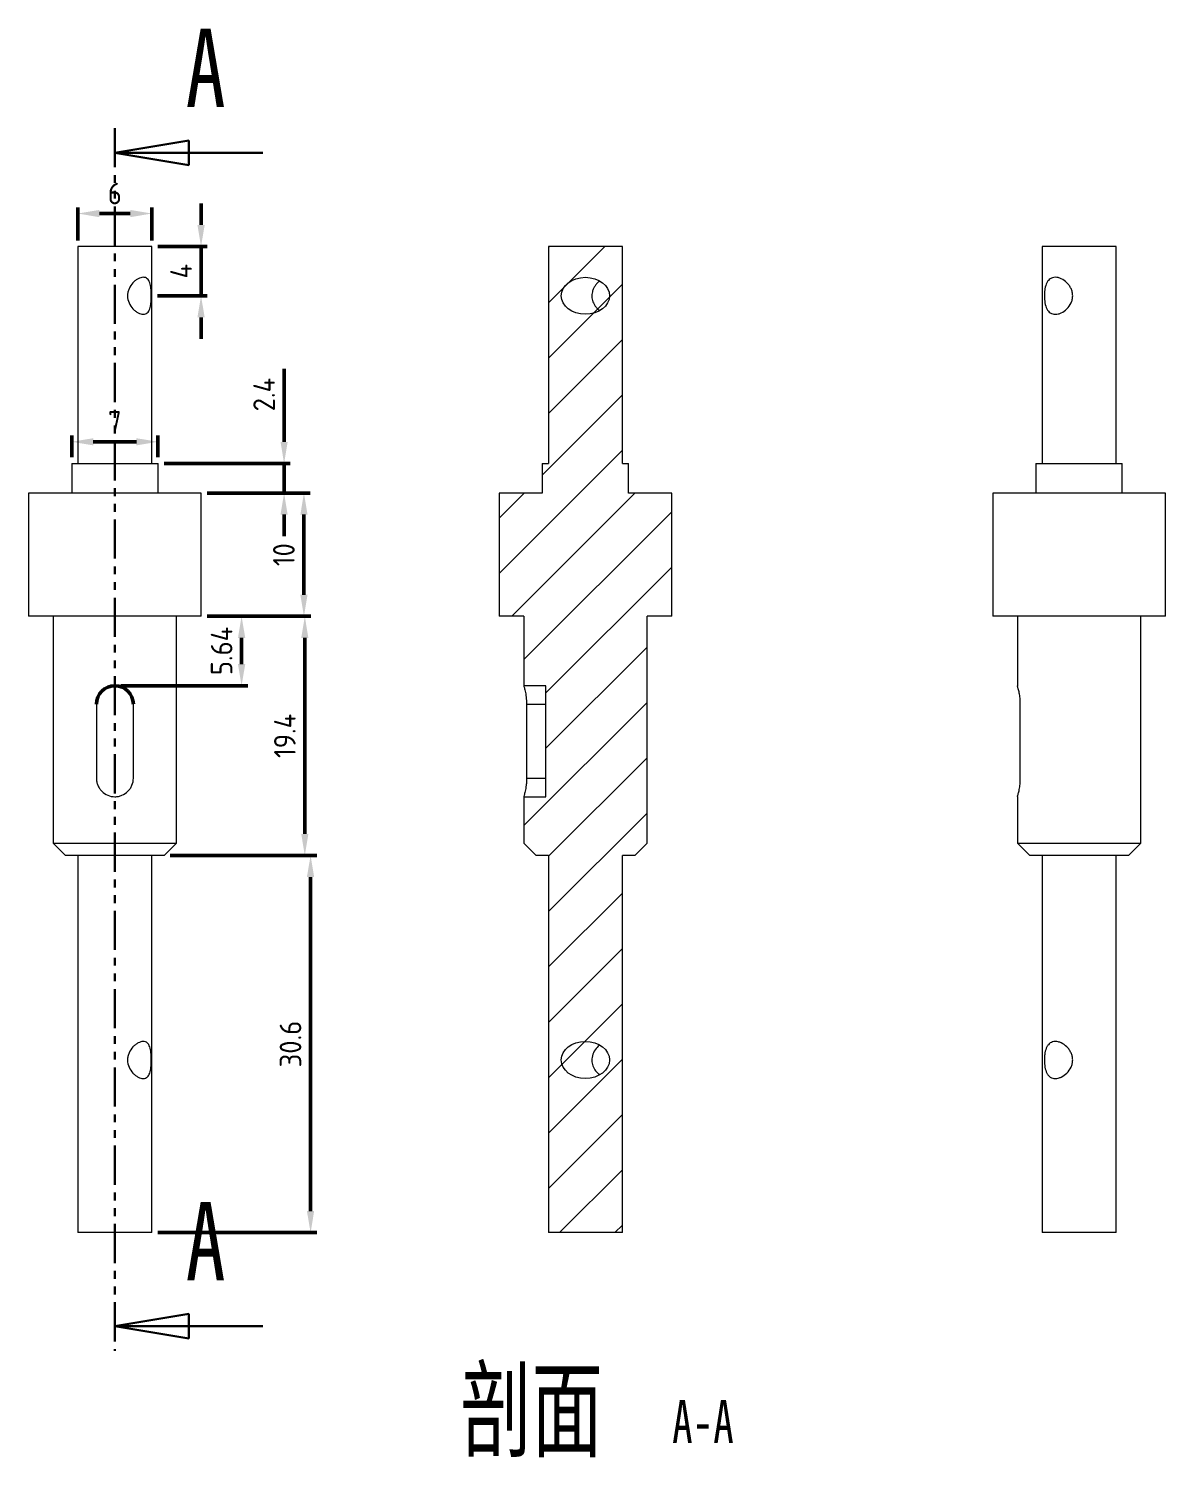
# Model space of a CAD drawing. Header units: millimetres. Extents: x 538 to 2406, y -113 to 359.
# Drawn here: x 2058.9 to 2151.1, y 243.5 to 359.4 of the extents above; entities that cross this region are included whole.
import ezdxf

# ---------------------------------------------------------------- set-up
doc = ezdxf.new("R2010")
doc.units = ezdxf.units.MM
doc.header["$LTSCALE"] = 0.5
doc.header["$PDSIZE"] = -5
doc.linetypes.add('PHANTOM', pattern=[12.7, 6.35, -1.27, 1.27, -1.27, 1.27, -1.27])
doc.layers.get('0').update_dxf_attribs({"lineweight": 50})
doc.layers.add('粗实线层', color=7, linetype='Continuous', lineweight=50)
doc.styles.add('SLDTEXTSTYLE0', font='TXT', dxfattribs={"width": 0.7})
doc.styles.add('SLDTEXTSTYLE1', font='TXT', dxfattribs={"width": 0.75})
doc.styles.add('SLDTEXTSTYLE3', font='TXT', dxfattribs={"width": 0.7})
doc.styles.get("Standard").update_dxf_attribs({"font": 'isocp.shx', "bigfont": 'gbcbig.shx'})
doc.dimstyles.new('AM_ISO$0', dxfattribs={"dimscale": 0.5, "dimtxt": 3.5, "dimasz": 3.5, "dimexe": 1, "dimexo": 1, "dimgap": 1.5, "dimtad": 1, "dimdsep": 46, "dimtxsty": 'Standard', "dimcen": 0, "dimclrd": 256, "dimclre": 256, "dimclrt": 2, "dimadec": 0, "dimazin": 2, "dimtp": 0.1, "dimtm": 0.1, "dimtfac": 0.71, "dimtdec": 3, "dimtmove": 0, "dimatfit": 3, "dimfxl": 1, "dimlwd": -1, "dimlwe": -1, "dimarcsym": 1})

# ---------------------------------------------------------------- blocks, each defined once
blk = doc.blocks.new('_Closed')
at = {"color": 0, "linetype": 'ByBlock', "lineweight": -2}
for p, q in [((-1, 0.167), (0, 0)), ((-1, 0.167), (-1, -0.167)), ((0, 0), (-1, -0.167)), ((0, 0), (-1, 0))]:
    blk.add_line(p, q, dxfattribs=at)
blk = doc.blocks.new('SW_NOTE_2')
at = {"color": 0, "linetype": 'Continuous', "lineweight": 0, "attachment_point": 2}
for s, insert, char_height, style in [('剖面', (8.33, 8.19), 6.35, 'SLDTEXTSTYLE0'), ('A-A', (22.23, 5.8), 3.5, 'SLDTEXTSTYLE3')]:
    blk.add_mtext(s, dxfattribs=dict(at, insert=insert, char_height=char_height, style=style))
blk = doc.blocks.new('*D231')
at = {"layer": 'Defpoints', "color": 0, "lineweight": 50, "transparency": 16777216}
for p in [(2072.89, 321.73), (2072.89, 311.73), (2081.23, 311.73)]:
    blk.add_point(p, dxfattribs=at)
at = {"layer": '粗实线层', "linetype": 'ByBlock', "transparency": 16777216}
for p, q in [((2073.39, 321.73), (2081.73, 321.73)), ((2081.23, 319.98), (2081.23, 313.48)), ((2073.39, 311.73), (2081.73, 311.73))]:
    blk.add_line(p, q, dxfattribs=at)
at = {"layer": '粗实线层', "lineweight": 50, "transparency": 16777216}
for points in [[(2080.94, 319.98), (2081.52, 319.98), (2081.23, 321.73)], [(2080.94, 313.48), (2081.52, 313.48), (2081.23, 311.73)]]:
    blk.add_solid(points, dxfattribs=at)
at = {"layer": '粗实线层', "color": 2, "lineweight": 50, "transparency": 16777216, "insert": (2079.6, 316.73), "char_height": 1.75, "attachment_point": 5, "rotation": 90}
blk.add_mtext('10', dxfattribs=at)
blk = doc.blocks.new('*D232')
at = {"layer": 'Defpoints', "color": 0, "lineweight": 50, "transparency": 16777216}
for p in [(2072.89, 311.73), (2069.89, 292.33), (2081.3, 292.33)]:
    blk.add_point(p, dxfattribs=at)
at = {"layer": '粗实线层', "linetype": 'ByBlock', "transparency": 16777216}
for p, q in [((2073.39, 311.73), (2081.8, 311.73)), ((2081.3, 309.98), (2081.3, 294.08)), ((2070.39, 292.33), (2081.8, 292.33))]:
    blk.add_line(p, q, dxfattribs=at)
at = {"layer": '粗实线层', "lineweight": 50, "transparency": 16777216}
for points in [[(2081.01, 309.98), (2081.59, 309.98), (2081.3, 311.73)], [(2081.01, 294.08), (2081.59, 294.08), (2081.3, 292.33)]]:
    blk.add_solid(points, dxfattribs=at)
at = {"layer": '粗实线层', "color": 2, "lineweight": 50, "transparency": 16777216, "insert": (2079.68, 302.03), "char_height": 1.75, "attachment_point": 5, "rotation": 90}
blk.add_mtext('19.4', dxfattribs=at)
blk = doc.blocks.new('*D233')
at = {"layer": 'Defpoints', "color": 0, "lineweight": 50, "transparency": 16777216}
for p in [(2069.39, 324.13), (2072.89, 321.73), (2079.62, 321.73)]:
    blk.add_point(p, dxfattribs=at)
at = {"layer": '粗实线层', "linetype": 'ByBlock', "transparency": 16777216}
for p, q in [((2079.62, 325.88), (2079.62, 331.8)), ((2069.89, 324.13), (2080.12, 324.13)), ((2079.62, 321.73), (2079.62, 324.13)), ((2073.39, 321.73), (2080.12, 321.73)), ((2079.62, 319.98), (2079.62, 318.23))]:
    blk.add_line(p, q, dxfattribs=at)
at = {"layer": '粗实线层', "lineweight": 50, "transparency": 16777216}
for points in [[(2079.33, 325.88), (2079.91, 325.88), (2079.62, 324.13)], [(2079.33, 319.98), (2079.91, 319.98), (2079.62, 321.73)]]:
    blk.add_solid(points, dxfattribs=at)
at = {"layer": '粗实线层', "color": 2, "lineweight": 50, "transparency": 16777216, "insert": (2078, 329.72), "char_height": 1.75, "attachment_point": 5, "rotation": 90}
blk.add_mtext('2.4', dxfattribs=at)
blk = doc.blocks.new('*D234')
at = {"layer": 'Defpoints', "color": 0, "lineweight": 50, "transparency": 16777216}
for p in [(2072.89, 311.73), (2076.17, 311.73), (2065.89, 306.1)]:
    blk.add_point(p, dxfattribs=at)
at = {"layer": '粗实线层', "linetype": 'ByBlock', "transparency": 16777216}
for p, q in [((2073.39, 311.73), (2076.67, 311.73)), ((2076.17, 307.85), (2076.17, 309.98)), ((2066.39, 306.1), (2076.67, 306.1))]:
    blk.add_line(p, q, dxfattribs=at)
at = {"layer": '粗实线层', "lineweight": 50, "transparency": 16777216}
for points in [[(2075.88, 309.98), (2076.47, 309.98), (2076.17, 311.73)], [(2075.88, 307.85), (2076.47, 307.85), (2076.17, 306.1)]]:
    blk.add_solid(points, dxfattribs=at)
at = {"layer": '粗实线层', "color": 2, "lineweight": 50, "transparency": 16777216, "insert": (2074.55, 308.92), "char_height": 1.75, "attachment_point": 5, "rotation": 90}
blk.add_mtext('5.64', dxfattribs=at)
blk = doc.blocks.new('*D235')
at = {"layer": 'Defpoints', "color": 0, "lineweight": 50, "transparency": 16777216}
for p in [(2062.89, 344.41), (2062.89, 341.73), (2068.89, 341.73)]:
    blk.add_point(p, dxfattribs=at)
at = {"layer": '粗实线层', "linetype": 'ByBlock', "transparency": 16777216}
for p, q in [((2062.89, 342.23), (2062.89, 344.91)), ((2067.14, 344.41), (2064.64, 344.41)), ((2068.89, 342.23), (2068.89, 344.91))]:
    blk.add_line(p, q, dxfattribs=at)
at = {"layer": '粗实线层', "lineweight": 50, "transparency": 16777216}
for points in [[(2064.64, 344.7), (2064.64, 344.11), (2062.89, 344.41)], [(2067.14, 344.7), (2067.14, 344.11), (2068.89, 344.41)]]:
    blk.add_solid(points, dxfattribs=at)
at = {"layer": '粗实线层', "color": 2, "lineweight": 50, "transparency": 16777216, "insert": (2065.89, 346.03), "char_height": 1.75, "attachment_point": 5}
blk.add_mtext('6', dxfattribs=at)
blk = doc.blocks.new('*D236')
at = {"layer": 'Defpoints', "color": 0, "lineweight": 50, "transparency": 16777216}
for p in [(2069.89, 292.33), (2068.89, 261.73), (2081.77, 261.73)]:
    blk.add_point(p, dxfattribs=at)
at = {"layer": '粗实线层', "linetype": 'ByBlock', "transparency": 16777216}
for p, q in [((2070.39, 292.33), (2082.27, 292.33)), ((2081.77, 290.58), (2081.77, 263.48)), ((2069.39, 261.73), (2082.27, 261.73))]:
    blk.add_line(p, q, dxfattribs=at)
at = {"layer": '粗实线层', "lineweight": 50, "transparency": 16777216}
for points in [[(2081.47, 290.58), (2082.06, 290.58), (2081.77, 292.33)], [(2081.47, 263.48), (2082.06, 263.48), (2081.77, 261.73)]]:
    blk.add_solid(points, dxfattribs=at)
at = {"layer": '粗实线层', "color": 2, "lineweight": 50, "transparency": 16777216, "insert": (2080.14, 277.03), "char_height": 1.75, "attachment_point": 5, "rotation": 90}
blk.add_mtext('30.6', dxfattribs=at)
blk = doc.blocks.new('*D239')
at = {"layer": 'Defpoints', "color": 0, "lineweight": 50, "transparency": 16777216}
for p in [(2068.89, 341.73), (2068.85, 337.73), (2072.88, 337.73)]:
    blk.add_point(p, dxfattribs=at)
at = {"layer": '粗实线层', "linetype": 'ByBlock', "transparency": 16777216}
for p, q in [((2072.88, 343.48), (2072.88, 345.23)), ((2069.39, 341.73), (2073.38, 341.73)), ((2072.88, 341.73), (2072.88, 337.73)), ((2069.35, 337.73), (2073.38, 337.73)), ((2072.88, 335.98), (2072.88, 334.23))]:
    blk.add_line(p, q, dxfattribs=at)
at = {"layer": '粗实线层', "lineweight": 50, "transparency": 16777216}
for points in [[(2072.59, 343.48), (2073.18, 343.48), (2072.88, 341.73)], [(2072.59, 335.98), (2073.18, 335.98), (2072.88, 337.73)]]:
    blk.add_solid(points, dxfattribs=at)
at = {"layer": '粗实线层', "color": 2, "lineweight": 50, "transparency": 16777216, "insert": (2071.26, 339.73), "char_height": 1.75, "attachment_point": 5, "rotation": 90}
blk.add_mtext('4', dxfattribs=at)
blk = doc.blocks.new('*D240')
at = {"layer": 'Defpoints', "color": 0, "lineweight": 50, "transparency": 16777216}
for p in [(2069.39, 325.89), (2062.39, 324.13), (2069.39, 324.13)]:
    blk.add_point(p, dxfattribs=at)
at = {"layer": '粗实线层', "linetype": 'ByBlock', "transparency": 16777216}
for p, q in [((2062.39, 324.63), (2062.39, 326.39)), ((2064.14, 325.89), (2067.64, 325.89)), ((2069.39, 324.63), (2069.39, 326.39))]:
    blk.add_line(p, q, dxfattribs=at)
at = {"layer": '粗实线层', "lineweight": 50, "transparency": 16777216}
for points in [[(2064.14, 326.18), (2064.14, 325.6), (2062.39, 325.89)], [(2067.64, 326.18), (2067.64, 325.6), (2069.39, 325.89)]]:
    blk.add_solid(points, dxfattribs=at)
at = {"layer": '粗实线层', "color": 2, "lineweight": 50, "transparency": 16777216, "insert": (2065.89, 327.51), "char_height": 1.75, "attachment_point": 5}
blk.add_mtext('7', dxfattribs=at)

msp = doc.modelspace()

# ---------------------------------------------------------------- hatches: boundary and pattern name
at = {"linetype": 'Continuous', "lineweight": 0}
h = msp.add_hatch(dxfattribs=at)
h.set_pattern_fill('ANSI31', style=0)
h.set_pattern_definition([(45, (2030.9374, 69.474), (-2.245064, 2.245064), [])])
h.paths.add_polyline_path([(2107.5589, 324.1349), (2107.0589, 324.1349), (2107.0589, 341.7349), (2101.0589, 341.7349), (2101.0589, 324.1349), (2100.5589, 324.1349), (2100.5589, 321.7349), (2097.0589, 321.7349), (2097.0589, 311.7349), (2099.0589, 311.7349), (2099.0589, 306.0958), (2100.8589, 306.0958), (2100.8589, 297.0958), (2099.0589, 297.0958), (2099.0589, 293.3349), (2100.0589, 292.3349), (2101.0589, 292.3349), (2101.0589, 261.7349), (2107.0589, 261.7349), (2107.0589, 292.3349), (2108.0589, 292.3349), (2109.0589, 293.3349), (2109.0589, 311.7349), (2111.0589, 311.7349), (2111.0589, 321.7349), (2107.5589, 321.7349)], flags=0)
edge = h.paths.add_edge_path(flags=0)
edge.add_ellipse((2104.0589, 337.7349), major_axis=(1.9593, 0), ratio=0.76559835, start_angle=360, end_angle=360, ccw=False)
edge = h.paths.add_edge_path(flags=0)
edge.add_ellipse((2104.0589, 275.7349), major_axis=(1.9593, 0), ratio=0.76559835, start_angle=360, end_angle=360, ccw=False)

# ---------------------------------------------------------------- linework, layer by layer
at = {"color": 7, "linetype": 'PHANTOM', "lineweight": 30}
msp.add_line((2065.8935, 351.3349), (2065.8935, 252.1349), dxfattribs=at)
at = {"color": 7, "linetype": 'Continuous', "lineweight": 30}
for p, q in [((2077.8935, 349.3349), (2065.8935, 349.3349)), ((2077.8935, 254.1349), (2065.8935, 254.1349))]:
    msp.add_line(p, q, dxfattribs=at)
at = {"color": 7, "linetype": 'Continuous', "lineweight": 15}
for p, q in [((2062.8935, 341.7349), (2062.8935, 324.1349)), ((2068.8935, 341.7349), (2062.8935, 341.7349)), ((2068.8935, 324.1349), (2068.8935, 341.7349)), ((2101.0589, 341.7349), (2101.0589, 324.1349)), ((2107.0589, 341.7349), (2101.0589, 341.7349)), ((2107.0589, 324.1349), (2107.0589, 341.7349)), ((2141.1092, 341.7349), (2141.1092, 324.1349)), ((2144.1092, 341.7349), (2141.1092, 341.7349)), ((2147.1092, 341.7349), (2144.1092, 341.7349)), ((2147.1092, 324.1349), (2147.1092, 341.7349)), ((2062.3935, 324.1349), (2062.3935, 321.7349)), ((2062.3935, 324.1349), (2069.3935, 324.1349)), ((2069.3935, 321.7349), (2069.3935, 324.1349)), ((2100.5589, 324.1349), (2100.5589, 321.7349)), ((2100.5589, 324.1349), (2101.0589, 324.1349)), ((2107.0589, 324.1349), (2107.5589, 324.1349)), ((2107.5589, 321.7349), (2107.5589, 324.1349)), ((2140.6092, 324.1349), (2140.6092, 321.7349)), ((2140.6092, 324.1349), (2147.6092, 324.1349)), ((2147.6092, 321.7349), (2147.6092, 324.1349)), ((2058.8935, 321.7349), (2058.8935, 311.7349)), ((2072.8935, 321.7349), (2058.8935, 321.7349)), ((2072.8935, 311.7349), (2072.8935, 321.7349)), ((2097.0589, 321.7349), (2097.0589, 311.7349)), ((2100.5589, 321.7349), (2097.0589, 321.7349)), ((2111.0589, 321.7349), (2107.5589, 321.7349)), ((2111.0589, 311.7349), (2111.0589, 321.7349)), ((2137.1092, 321.7349), (2137.1092, 311.7349)), ((2144.1092, 321.7349), (2137.1092, 321.7349)), ((2151.1092, 321.7349), (2144.1092, 321.7349)), ((2151.1092, 311.7349), (2151.1092, 321.7349)), ((2072.8935, 311.7349), (2058.8935, 311.7349)), ((2060.8935, 311.7349), (2060.8935, 293.3349)), ((2070.8935, 293.3349), (2070.8935, 311.7349)), ((2099.0589, 311.7349), (2097.0589, 311.7349)), ((2099.0589, 311.7349), (2099.0589, 306.0958)), ((2109.0589, 293.3349), (2109.0589, 311.7349)), ((2111.0589, 311.7349), (2109.0589, 311.7349)), ((2144.1092, 311.7349), (2137.1092, 311.7349)), ((2139.1092, 311.7349), (2139.1092, 306.0788)), ((2151.1092, 311.7349), (2144.1092, 311.7349)), ((2149.1092, 293.3349), (2149.1092, 311.7349)), ((2100.8589, 306.0958), (2099.0589, 306.0958)), ((2100.8589, 297.0958), (2100.8589, 306.0958)), ((2064.3935, 304.5958), (2064.3935, 298.5958)), ((2067.3935, 298.5958), (2067.3935, 304.5958)), ((2099.2892, 304.5958), (2099.2892, 298.5958)), ((2099.2892, 304.5958), (2100.8589, 304.5958)), ((2139.3395, 298.5958), (2139.3395, 304.5958)), ((2099.2892, 298.5958), (2100.8589, 298.5958)), ((2099.0589, 297.0958), (2099.0589, 293.3349)), ((2099.0589, 297.0958), (2100.8589, 297.0958)), ((2139.1092, 297.1128), (2139.1092, 293.3349)), ((2060.8935, 293.3349), (2061.8935, 292.3349)), ((2060.8935, 293.3349), (2070.8935, 293.3349)), ((2069.8935, 292.3349), (2070.8935, 293.3349)), ((2100.0589, 292.3349), (2099.0589, 293.3349)), ((2109.0589, 293.3349), (2108.0589, 292.3349)), ((2139.1092, 293.3349), (2140.1092, 292.3349)), ((2139.1092, 293.3349), (2144.1092, 293.3349)), ((2144.1092, 293.3349), (2149.1092, 293.3349)), ((2148.1092, 292.3349), (2149.1092, 293.3349)), ((2069.8935, 292.3349), (2061.8935, 292.3349)), ((2062.8935, 292.3349), (2062.8935, 261.7349)), ((2068.8935, 261.7349), (2068.8935, 292.3349)), ((2101.0589, 292.3349), (2100.0589, 292.3349)), ((2101.0589, 292.3349), (2101.0589, 261.7349)), ((2108.0589, 292.3349), (2107.0589, 292.3349)), ((2107.0589, 261.7349), (2107.0589, 292.3349)), ((2144.1092, 292.3349), (2140.1092, 292.3349)), ((2141.1092, 292.3349), (2141.1092, 261.7349)), ((2148.1092, 292.3349), (2144.1092, 292.3349)), ((2147.1092, 261.7349), (2147.1092, 292.3349)), ((2068.8935, 261.7349), (2062.8935, 261.7349)), ((2107.0589, 261.7349), (2101.0589, 261.7349)), ((2144.1092, 261.7349), (2141.1092, 261.7349)), ((2147.1092, 261.7349), (2144.1092, 261.7349))]:
    msp.add_line(p, q, dxfattribs=at)
for centre in [(2104.0589, 337.7349), (2104.0589, 275.7349)]:
    msp.add_ellipse(centre, major_axis=(1.9593, 0), ratio=0.76559835, dxfattribs=at)
for points, knots in [([(2068.8475, 337.7349), (2068.8475, 337.634), (2068.8455, 337.5352), (2068.8372, 337.3415), (2068.8307, 337.2456), (2068.8029, 336.9749), (2068.7727, 336.8114), (2068.6767, 336.5394), (2068.6096, 336.4282), (2068.4768, 336.3146), (2068.4261, 336.2847), (2068.3159, 336.2452), (2068.2564, 336.2351), (2068.0639, 336.2345), (2067.9197, 336.2748), (2067.7028, 336.389), (2067.6314, 336.4352), (2067.4918, 336.5435), (2067.4234, 336.6059), (2067.233, 336.8099), (2067.121, 336.9737), (2066.964, 337.332), (2066.9182, 337.532), (2066.9173, 337.8301), (2066.928, 337.9314), (2066.9698, 338.126), (2067.0005, 338.2202), (2067.1192, 338.4939), (2067.2305, 338.6567), (2067.421, 338.8617), (2067.488, 338.923), (2067.6276, 339.032), (2067.7002, 339.0792), (2067.9148, 339.193), (2068.06, 339.2345), (2068.2521, 339.2351), (2068.3132, 339.2253), (2068.4242, 339.1861), (2068.474, 339.1572), (2068.6087, 339.0432), (2068.6757, 338.9327), (2068.7485, 338.727), (2068.768, 338.6527), (2068.7997, 338.4924), (2068.8121, 338.4053), (2068.8307, 338.2251), (2068.837, 338.1317), (2068.8455, 337.9372), (2068.8475, 337.8358), (2068.8475, 337.7349)], [0, 0, 0, 0, 0.03125, 0.03125, 0.0625, 0.0625, 0.125, 0.125, 0.1875, 0.1875, 0.21875, 0.21875, 0.25, 0.25, 0.3125, 0.3125, 0.34375, 0.34375, 0.375, 0.375, 0.4375, 0.4375, 0.5, 0.5, 0.53125, 0.53125, 0.5625, 0.5625, 0.625, 0.625, 0.65625, 0.65625, 0.6875, 0.6875, 0.75, 0.75, 0.78125, 0.78125, 0.8125, 0.8125, 0.875, 0.875, 0.90625, 0.90625, 0.9375, 0.9375, 0.96875, 0.96875, 1, 1, 1, 1]), ([(2105.2122, 338.9337), (2105.2034, 338.9276), (2105.1301, 338.8769), (2105.004, 338.7519), (2104.8424, 338.5566), (2104.7092, 338.3268), (2104.619, 338.0804), (2104.5771, 337.8252), (2104.5833, 337.5853), (2104.6303, 337.3574), (2104.7096, 337.1477), (2104.8209, 336.9479), (2104.9653, 336.7603), (2105.0977, 336.6213), (2105.1872, 336.5572), (2105.2108, 336.5403)], [0, 0, 0, 0, 0.01203983, 0.10050761, 0.19124019, 0.28493316, 0.38179279, 0.46786605, 0.55709151, 0.63410784, 0.71318477, 0.79395246, 0.87657594, 0.96736695, 1, 1, 1, 1]), ([(2143.5862, 337.7349), (2143.5862, 337.634), (2143.5747, 337.5352), (2143.5306, 337.3415), (2143.4975, 337.2456), (2143.3728, 336.9749), (2143.254, 336.8114), (2142.9801, 336.5394), (2142.8222, 336.4282), (2142.5811, 336.3146), (2142.4982, 336.2847), (2142.3368, 336.2452), (2142.2581, 336.2351), (2142.0286, 336.2345), (2141.8891, 336.2748), (2141.7144, 336.389), (2141.6624, 336.4352), (2141.569, 336.5435), (2141.5276, 336.6059), (2141.4209, 336.8099), (2141.3705, 336.9737), (2141.3054, 337.332), (2141.2896, 337.532), (2141.2893, 337.8301), (2141.2931, 337.9314), (2141.3088, 338.126), (2141.3206, 338.2202), (2141.3697, 338.4939), (2141.4196, 338.6567), (2141.5262, 338.8617), (2141.5666, 338.923), (2141.6597, 339.032), (2141.7125, 339.0792), (2141.8848, 339.193), (2142.0246, 339.2345), (2142.2526, 339.2351), (2142.333, 339.2253), (2142.4952, 339.1861), (2142.5765, 339.1572), (2142.8201, 339.0432), (2142.9777, 338.9327), (2143.1851, 338.727), (2143.2486, 338.6527), (2143.3629, 338.4924), (2143.414, 338.4053), (2143.4971, 338.2251), (2143.5297, 338.1317), (2143.5743, 337.9372), (2143.5862, 337.8358), (2143.5862, 337.7349)], [0, 0, 0, 0, 0.03125, 0.03125, 0.0625, 0.0625, 0.125, 0.125, 0.1875, 0.1875, 0.21875, 0.21875, 0.25, 0.25, 0.3125, 0.3125, 0.34375, 0.34375, 0.375, 0.375, 0.4375, 0.4375, 0.5, 0.5, 0.53125, 0.53125, 0.5625, 0.5625, 0.625, 0.625, 0.65625, 0.65625, 0.6875, 0.6875, 0.75, 0.75, 0.78125, 0.78125, 0.8125, 0.8125, 0.875, 0.875, 0.90625, 0.90625, 0.9375, 0.9375, 0.96875, 0.96875, 1, 1, 1, 1]), ([(2099.0589, 306.0958), (2099.0589, 306.0958), (2099.0619, 306.0859), (2099.0733, 306.0473), (2099.0816, 306.0187), (2099.1133, 305.9051), (2099.1427, 305.7946), (2099.1877, 305.5871), (2099.2026, 305.5121), (2099.2305, 305.3502), (2099.2436, 305.2625), (2099.2761, 304.9917), (2099.2892, 304.7951), (2099.2892, 304.5958)], [0, 0, 0, 0, 0.125, 0.125, 0.25, 0.25, 0.5, 0.5, 0.625, 0.625, 0.75, 0.75, 1, 1, 1, 1]), ([(2139.3395, 304.5958), (2139.3344, 304.7601), (2139.3242, 305.0886), (2139.2533, 305.5299), (2139.175, 305.87), (2139.1161, 306.073), (2139.1148, 306.0771), (2139.1142, 306.0788)], [0, 0, 0, 0, 0.20818706, 0.41614129, 0.63007449, 0.84834155, 1, 1, 1, 1]), ([(2064.3935, 298.5958), (2064.3935, 298.4961), (2064.4033, 298.3982), (2064.4417, 298.2058), (2064.4708, 298.1102), (2064.5463, 297.9289), (2064.5923, 297.843), (2064.7011, 297.6804), (2064.764, 297.604), (2064.9702, 297.3977), (2065.1365, 297.2862), (2065.497, 297.136), (2065.6951, 297.096), (2065.9904, 297.0957), (2066.0905, 297.1056), (2066.2833, 297.144), (2066.3771, 297.1725), (2066.6506, 297.286), (2066.8153, 297.3964), (2067.023, 297.604), (2067.0847, 297.6791), (2067.1933, 297.841), (2067.2405, 297.9287), (2067.3534, 298.1997), (2067.3935, 298.3964), (2067.3935, 298.5958)], [0, 0, 0, 0, 0.0625, 0.0625, 0.125, 0.125, 0.1875, 0.1875, 0.25, 0.25, 0.375, 0.375, 0.5, 0.5, 0.5625, 0.5625, 0.625, 0.625, 0.75, 0.75, 0.8125, 0.8125, 0.875, 0.875, 1, 1, 1, 1]), ([(2099.2892, 298.5958), (2099.2892, 298.496), (2099.286, 298.3981), (2099.2742, 298.2055), (2099.2653, 298.1099), (2099.2436, 297.9285), (2099.2307, 297.8426), (2099.2027, 297.68), (2099.1875, 297.6034), (2099.1427, 297.3972), (2099.113, 297.2857), (2099.0712, 297.1357), (2099.0589, 297.0958), (2099.0589, 297.0958)], [0, 0, 0, 0, 0.125, 0.125, 0.25, 0.25, 0.375, 0.375, 0.5, 0.5, 0.75, 0.75, 1, 1, 1, 1]), ([(2139.1142, 297.1128), (2139.1128, 297.1078), (2139.1062, 297.0858), (2139.1433, 297.2095), (2139.2127, 297.4731), (2139.2923, 297.8762), (2139.3349, 298.2763), (2139.3384, 298.5216), (2139.3395, 298.5958)], [0, 0, 0, 0, 0.06025068, 0.2653071, 0.47282055, 0.68832558, 0.90579396, 1, 1, 1, 1]), ([(2068.8475, 275.7349), (2068.8475, 275.634), (2068.8455, 275.5352), (2068.8372, 275.3415), (2068.8307, 275.2456), (2068.8029, 274.9749), (2068.7727, 274.8114), (2068.6767, 274.5394), (2068.6096, 274.4282), (2068.4768, 274.3146), (2068.4261, 274.2847), (2068.3159, 274.2452), (2068.2564, 274.2351), (2068.0639, 274.2345), (2067.9197, 274.2748), (2067.7028, 274.389), (2067.6314, 274.4352), (2067.4918, 274.5435), (2067.4234, 274.6059), (2067.233, 274.8099), (2067.121, 274.9737), (2066.964, 275.332), (2066.9182, 275.532), (2066.9173, 275.8301), (2066.928, 275.9314), (2066.9698, 276.126), (2067.0005, 276.2202), (2067.1192, 276.4939), (2067.2305, 276.6567), (2067.421, 276.8617), (2067.488, 276.923), (2067.6276, 277.032), (2067.7002, 277.0792), (2067.9148, 277.193), (2068.06, 277.2345), (2068.2521, 277.2351), (2068.3132, 277.2253), (2068.4242, 277.1861), (2068.474, 277.1572), (2068.6087, 277.0432), (2068.6757, 276.9327), (2068.7485, 276.727), (2068.768, 276.6527), (2068.7997, 276.4924), (2068.8121, 276.4053), (2068.8307, 276.2251), (2068.837, 276.1317), (2068.8455, 275.9372), (2068.8475, 275.8358), (2068.8475, 275.7349)], [0, 0, 0, 0, 0.03125, 0.03125, 0.0625, 0.0625, 0.125, 0.125, 0.1875, 0.1875, 0.21875, 0.21875, 0.25, 0.25, 0.3125, 0.3125, 0.34375, 0.34375, 0.375, 0.375, 0.4375, 0.4375, 0.5, 0.5, 0.53125, 0.53125, 0.5625, 0.5625, 0.625, 0.625, 0.65625, 0.65625, 0.6875, 0.6875, 0.75, 0.75, 0.78125, 0.78125, 0.8125, 0.8125, 0.875, 0.875, 0.90625, 0.90625, 0.9375, 0.9375, 0.96875, 0.96875, 1, 1, 1, 1]), ([(2143.5862, 275.7349), (2143.5862, 275.634), (2143.5747, 275.5352), (2143.5306, 275.3415), (2143.4975, 275.2456), (2143.3728, 274.9749), (2143.254, 274.8114), (2142.9801, 274.5394), (2142.8222, 274.4282), (2142.5811, 274.3146), (2142.4982, 274.2847), (2142.3368, 274.2452), (2142.2581, 274.2351), (2142.0286, 274.2345), (2141.8891, 274.2748), (2141.7144, 274.389), (2141.6624, 274.4352), (2141.569, 274.5435), (2141.5276, 274.6059), (2141.4209, 274.8099), (2141.3705, 274.9737), (2141.3054, 275.332), (2141.2896, 275.532), (2141.2893, 275.8301), (2141.2931, 275.9314), (2141.3088, 276.126), (2141.3206, 276.2202), (2141.3697, 276.4939), (2141.4196, 276.6567), (2141.5262, 276.8617), (2141.5666, 276.923), (2141.6597, 277.032), (2141.7125, 277.0792), (2141.8848, 277.193), (2142.0246, 277.2345), (2142.2526, 277.2351), (2142.333, 277.2253), (2142.4952, 277.1861), (2142.5765, 277.1572), (2142.8201, 277.0432), (2142.9777, 276.9327), (2143.1851, 276.727), (2143.2486, 276.6527), (2143.3629, 276.4924), (2143.414, 276.4053), (2143.4971, 276.2251), (2143.5297, 276.1317), (2143.5743, 275.9372), (2143.5862, 275.8358), (2143.5862, 275.7349)], [0, 0, 0, 0, 0.03125, 0.03125, 0.0625, 0.0625, 0.125, 0.125, 0.1875, 0.1875, 0.21875, 0.21875, 0.25, 0.25, 0.3125, 0.3125, 0.34375, 0.34375, 0.375, 0.375, 0.4375, 0.4375, 0.5, 0.5, 0.53125, 0.53125, 0.5625, 0.5625, 0.625, 0.625, 0.65625, 0.65625, 0.6875, 0.6875, 0.75, 0.75, 0.78125, 0.78125, 0.8125, 0.8125, 0.875, 0.875, 0.90625, 0.90625, 0.9375, 0.9375, 0.96875, 0.96875, 1, 1, 1, 1]), ([(2105.2146, 276.9327), (2105.205, 276.9269), (2105.0618, 276.8414), (2104.8256, 276.5539), (2104.5954, 276.0938), (2104.5612, 275.5875), (2104.698, 275.1376), (2104.9254, 274.7755), (2105.1314, 274.6163), (2105.2209, 274.5472)], [0, 0, 0, 0, 0.0128009, 0.19159028, 0.38149736, 0.55615334, 0.71187496, 0.87495022, 1, 1, 1, 1])]:
    msp.add_open_spline(points, degree=3, knots=knots, dxfattribs=at)
at = {"layer": '粗实线层', "lineweight": 50}
msp.add_arc((2065.8935, 304.5958), 1.5, 0, 180, dxfattribs=at)

# ---------------------------------------------------------------- block references
at = {"color": 7, "linetype": 'Continuous', "lineweight": 30, "xscale": 6, "yscale": 6, "rotation": 180.0000000000004}
for p in [(2065.8935, 349.3349), (2065.8935, 254.1349)]:
    msp.add_blockref('_Closed', p, dxfattribs=at)
at = {"color": 7, "linetype": 'Continuous', "lineweight": 0}
msp.add_blockref('SW_NOTE_2', (2091.364, 242.349), dxfattribs=at)

# ---------------------------------------------------------------- texts
at = {"color": 7, "linetype": 'Continuous', "char_height": 6.35, "attachment_point": 1, "style": 'SLDTEXTSTYLE1'}
for insert in [(2071.634, 359.4135), (2071.634, 264.2135)]:
    msp.add_mtext('A', dxfattribs=dict(at, insert=insert))

# ---------------------------------------------------------------- dimensions: what is measured, and where the dimension line sits
at = {"layer": '粗实线层', "lineweight": 50}
for base, p1, p2, picture, middle in [((2062.8935, 344.4059), (2068.8935, 341.7349), (2062.8935, 341.7349), '*D235', (2065.8935, 346.0309)), ((2069.3935, 325.888), (2062.3935, 324.1349), (2069.3935, 324.1349), '*D240', (2065.8935, 327.513))]:
    dim = msp.add_linear_dim(base=base, p1=p1, p2=p2, dimstyle='AM_ISO$0', dxfattribs=at)
    dim.commit()
    dim.dimension.update_dxf_attribs({"geometry": picture, "text_midpoint": middle})
for base, p1, p2, picture, middle in [((2072.8839, 337.7349), (2068.8935, 341.7349), (2068.8475, 337.7349), '*D239', (2071.2589, 339.7349)), ((2081.2293, 311.7349), (2072.8935, 321.7349), (2072.8935, 311.7349), '*D231', (2079.6043, 316.7349)), ((2076.1749, 311.7349), (2065.8935, 306.0958), (2072.8935, 311.7349), '*D234', (2074.5499, 308.9154)), ((2081.3005, 292.3349), (2072.8935, 311.7349), (2069.8935, 292.3349), '*D232', (2079.6755, 302.0349)), ((2081.7652, 261.7349), (2069.8935, 292.3349), (2068.8935, 261.7349), '*D236', (2080.1402, 277.0349))]:
    dim = msp.add_linear_dim(base=base, p1=p1, p2=p2, angle=90, dimstyle='AM_ISO$0', dxfattribs=at)
    dim.commit()
    dim.dimension.update_dxf_attribs({"geometry": picture, "text_midpoint": middle})
dim = msp.add_linear_dim(base=(2079.6202, 321.7349), p1=(2069.3935, 324.1349), p2=(2072.8935, 321.7349), angle=90, dimstyle='AM_ISO$0', dxfattribs=at)
dim.commit()
dim.dimension.update_dxf_attribs({"geometry": '*D233', "text_midpoint": (2079.6202, 329.7196), "dimtype": 160})

doc.saveas('drawing.dxf')
